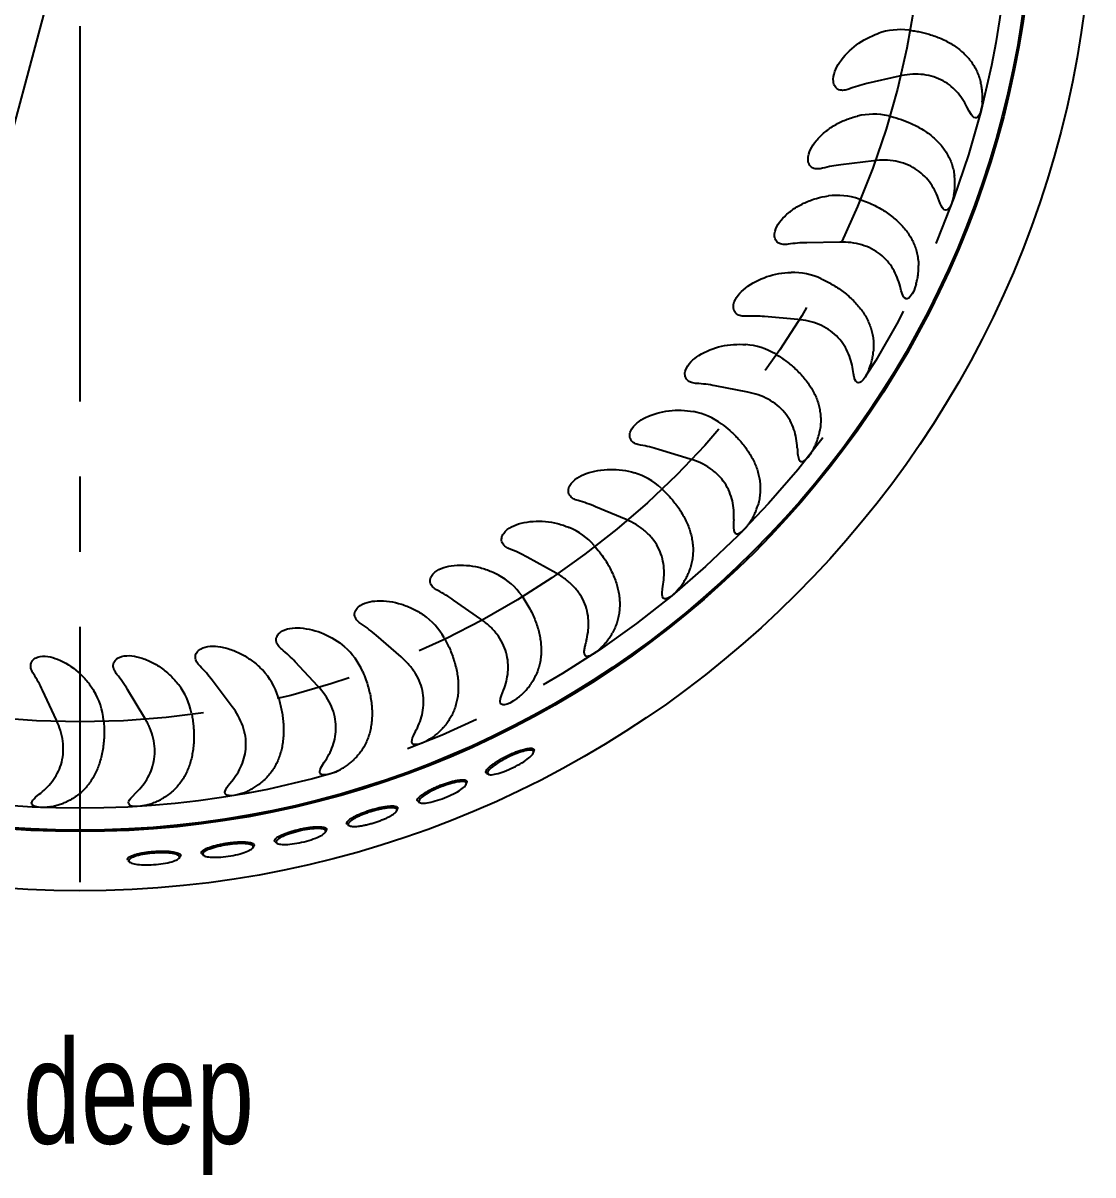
# Model space of a CAD drawing. Header units: millimetres. Extents: x 10 to 459, y 8 to 584.
# Drawn here: x 325.78 to 361.95, y 151.64 to 190.61 of the extents above; entities that cross this region are included whole.
import ezdxf

# ---------------------------------------------------------------- set-up
doc = ezdxf.new("R2010")
doc.units = ezdxf.units.MM
doc.linetypes.add('CENTERX2', pattern=[20.32, 12.7, -2.54, 2.54, -2.54])
for name, color, linetype in [('CENTERLINE', 4, 'CENTERX2'), ('DIMENSIONS', 2, 'Continuous'), ('TEXT', 2, 'Continuous')]:
    doc.layers.add(name, color=color, linetype=linetype)
doc.layers.add('OUTLINE', color=7, linetype='Continuous', lineweight=25)
doc.styles.add('SLDTEXTSTYLE0', font='TXT', dxfattribs={"width": 0.75})
doc.dimstyles.new('SLDDIMSTYLE13', dxfattribs={"dimtxt": 3.5, "dimasz": 2, "dimexe": 0, "dimexo": 0.0625, "dimgap": 0.875, "dimtad": 1, "dimrnd": 1e-09, "dimzin": 12, "dimdsep": 46, "dimtxsty": 'SLDTEXTSTYLE0', "dimblk1": 'NONE', "dimsah": 1, "dimcen": 0, "dimadec": 0, "dimazin": 3, "dimtfac": 1, "dimtmove": 0, "dimatfit": 3, "dimldrblk": 'NONE', "dimfxl": 0, "dimfrac": 2, "dimtolj": 1, "dimtzin": 12, "dimarcsym": 0})

# ---------------------------------------------------------------- blocks, each defined once
blk = doc.blocks.new('_D_27')
at = {"layer": 'DIMENSIONS'}
for q in [(343.366, 253.971), (319.558, 165.118)]:
    blk.add_line((335.842, 225.89), q, dxfattribs=at)
blk.add_solid([(335.842, 225.89), (336.843, 227.693), (335.877, 227.951)], dxfattribs=at)
at = {"layer": 'DIMENSIONS', "char_height": 3.5, "attachment_point": 1, "rotation": 75, "style": 'SLDTEXTSTYLE0'}
for s, insert in [('62,92', (335.59, 242.366)), ('%%c', (334.225, 237.273))]:
    blk.add_mtext(s, dxfattribs=dict(at, insert=insert))
blk = doc.blocks.new('_None')
blk = doc.blocks.new('_D_28')
at = {"layer": 'DIMENSIONS'}
for q in [(360.955, 242.313), (311.173, 172.241)]:
    blk.add_line((344.228, 218.768), q, dxfattribs=at)
blk.add_solid([(344.228, 218.768), (345.794, 220.108), (344.978, 220.688)], dxfattribs=at)
at = {"layer": 'DIMENSIONS', "char_height": 3.5, "attachment_point": 1, "rotation": 54.6082, "style": 'SLDTEXTSTYLE0'}
for s, insert in [('57,07', (349.624, 234.145)), ('%%c', (346.569, 229.846))]:
    blk.add_mtext(s, dxfattribs=dict(at, insert=insert))
blk = doc.blocks.new('SW_CENTERMARKSYMBOL_0')
at = {"layer": 'CENTERLINE', "color": 0}
blk.add_line((0, -5), (0, -33.958), dxfattribs=at)

msp = doc.modelspace()

# ---------------------------------------------------------------- linework, layer by layer
at = {"layer": 'CENTERLINE'}
for radius in [31.458, 28.537]:
    msp.add_circle((327.7, 195.504), radius, dxfattribs=at)
at = {"layer": 'OUTLINE'}
for p, q in [((355.394, 188.808), (354.3, 188.555)), ((358.161, 188.566), (358.158, 188.58)), ((358.161, 188.566), (358.16, 188.573)), ((354.543, 185.949), (353.428, 185.812)), ((357.269, 185.42), (357.267, 185.434)), ((357.269, 185.42), (357.268, 185.427)), ((353.397, 183.196), (352.274, 183.176)), ((356.053, 182.384), (356.053, 182.4)), ((356.053, 182.384), (356.053, 182.392)), ((351.97, 180.577), (350.85, 180.675)), ((354.526, 179.493), (354.528, 179.508)), ((354.526, 179.493), (354.527, 179.5)), ((350.276, 178.122), (349.173, 178.337)), ((352.706, 176.776), (352.709, 176.791)), ((352.706, 176.776), (352.707, 176.783)), ((348.336, 175.858), (347.261, 176.186)), ((346.169, 173.808), (345.135, 174.247)), ((350.611, 174.265), (350.615, 174.279)), ((350.611, 174.265), (350.613, 174.272)), ((343.8, 171.997), (342.817, 172.541)), ((348.266, 171.987), (348.271, 172)), ((348.266, 171.987), (348.268, 171.993)), ((341.255, 170.442), (340.334, 171.087)), ((338.561, 169.163), (337.713, 169.9)), ((345.695, 169.966), (345.702, 169.979)), ((345.695, 169.966), (345.698, 169.972)), ((335.748, 168.172), (334.982, 168.994)), ((332.847, 167.48), (332.171, 168.378)), ((326.908, 167.023), (326.433, 168.041)), ((329.889, 167.096), (329.311, 168.059)), ((342.927, 168.225), (342.935, 168.237)), ((342.927, 168.225), (342.931, 168.231)), ((339.992, 166.782), (340.002, 166.794)), ((339.992, 166.782), (339.996, 166.788)), ((336.922, 165.655), (336.933, 165.665)), ((336.922, 165.655), (336.927, 165.66)), ((333.752, 164.855), (333.764, 164.864)), ((333.752, 164.855), (333.757, 164.859)), ((327.247, 164.266), (327.261, 164.273)), ((327.247, 164.266), (327.253, 164.269)), ((330.515, 164.39), (330.527, 164.398)), ((330.515, 164.39), (330.521, 164.394))]:
    msp.add_line(p, q, dxfattribs=at)
at = {"layer": 'OUTLINE', "flags": 128}
for points in [[(358.208, 187.946), (358.199, 187.843), (358.174, 187.701), (358.144, 187.593), (358.101, 187.493), (358.062, 187.438), (358.017, 187.404), (357.976, 187.396), (357.922, 187.416), (357.88, 187.452), (357.841, 187.5), (357.764, 187.629), (357.69, 187.773), (357.69, 187.773)], [(357.251, 184.8), (357.24, 184.736), (357.205, 184.6), (357.154, 184.461), (357.112, 184.382), (357.06, 184.316), (357.017, 184.284), (356.974, 184.275), (356.925, 184.291), (356.891, 184.32), (356.861, 184.359), (356.821, 184.429), (356.785, 184.507), (356.718, 184.678), (356.718, 184.68), (356.718, 184.68)], [(355.97, 181.77), (355.943, 181.678), (355.889, 181.541), (355.837, 181.441), (355.774, 181.351), (355.724, 181.304), (355.672, 181.278), (355.63, 181.278), (355.581, 181.307), (355.548, 181.35), (355.521, 181.403), (355.47, 181.547), (355.427, 181.706), (355.427, 181.706)], [(354.379, 178.885), (354.374, 178.872), (354.317, 178.748), (354.246, 178.625), (354.186, 178.543), (354.117, 178.473), (354.065, 178.442), (354.016, 178.431), (353.978, 178.442), (353.931, 178.489), (353.901, 178.552), (353.879, 178.626), (353.854, 178.751), (353.833, 178.884), (353.833, 178.884)], [(347.937, 171.454), (347.855, 171.362), (347.751, 171.265), (347.666, 171.2), (347.574, 171.149), (347.513, 171.131), (347.46, 171.133), (347.424, 171.152), (347.393, 171.205), (347.382, 171.265), (347.381, 171.333), (347.395, 171.473), (347.418, 171.622), (347.418, 171.622)], [(342.497, 167.774), (342.474, 167.756), (342.36, 167.676), (342.233, 167.605), (342.143, 167.567), (342.052, 167.545), (341.994, 167.546), (341.95, 167.563), (341.924, 167.594), (341.909, 167.663), (341.922, 167.757), (341.952, 167.86), (342.022, 168.044), (342.022, 168.044)], [(339.523, 166.384), (339.391, 166.307), (339.266, 166.249), (339.2, 166.226), (339.133, 166.208), (339.055, 166.198), (338.986, 166.207), (338.946, 166.232), (338.923, 166.277), (338.92, 166.318), (338.927, 166.364), (338.947, 166.431), (338.975, 166.5), (339.046, 166.645), (339.073, 166.697), (339.073, 166.697)], [(336.414, 165.308), (336.36, 165.28), (336.27, 165.242), (336.176, 165.21), (336.089, 165.187), (335.999, 165.173), (335.926, 165.172), (335.863, 165.188), (335.825, 165.216), (335.807, 165.263), (335.808, 165.304), (335.819, 165.348), (335.844, 165.411), (335.879, 165.475), (335.962, 165.609), (336, 165.666), (336, 165.666)], [(333.206, 164.56), (333.125, 164.531), (333.015, 164.501), (332.899, 164.479), (332.792, 164.471), (332.741, 164.474), (332.692, 164.483), (332.643, 164.505), (332.613, 164.537), (332.601, 164.587), (332.609, 164.63), (332.627, 164.676), (332.666, 164.744), (332.715, 164.812), (332.827, 164.952), (332.835, 164.962), (332.835, 164.962)], [(326.657, 164.093), (326.509, 164.076), (326.369, 164.074), (326.299, 164.08), (326.229, 164.091), (326.154, 164.113), (326.095, 164.149), (326.068, 164.188), (326.065, 164.238), (326.079, 164.277), (326.104, 164.316), (326.149, 164.369), (326.202, 164.421), (326.325, 164.524), (326.373, 164.562), (326.373, 164.562)], [(329.941, 164.154), (329.883, 164.139), (329.744, 164.115), (329.598, 164.105), (329.507, 164.111), (329.424, 164.13), (329.377, 164.157), (329.349, 164.192), (329.343, 164.242), (329.354, 164.284), (329.376, 164.326), (329.42, 164.388), (329.473, 164.449), (329.594, 164.573), (329.615, 164.593), (329.615, 164.593)]]:
    msp.add_lwpolyline(points, dxfattribs=at)
at = {"layer": 'OUTLINE'}
for radius in [34.25, 32.247, 32.197]:
    msp.add_circle((327.7, 195.504), radius, dxfattribs=at)
for centre, start, end in [((341.963, 166.211), 345.6138, 349.0331), ((341.963, 166.211), 242.8064, 246.3008), ((339.712, 165.218), 341.2699, 344.7069), ((339.712, 165.218), 238.4956, 241.9445), ((337.393, 164.398), 336.931, 340.3944), ((335.018, 163.756), 332.602, 336.0521), ((337.393, 164.398), 234.1726, 237.6088), ((335.018, 163.756), 229.8492, 233.267), ((332.602, 163.294), 225.5244, 228.9387), ((332.602, 163.294), 328.2829, 331.7269), ((330.158, 163.016), 221.1951, 224.6517), ((330.158, 163.016), 323.9376, 327.3854)]:
    msp.add_arc(centre, 1.11, start, end, dxfattribs=at)
for centre, major_axis in [((355.679, 187.092), (0.746, -3.232)), ((354.647, 184.213), (0.404, -3.292)), ((353.319, 181.458), (0.058, -3.317)), ((351.71, 178.857), (-0.289, -3.304)), ((349.839, 176.439), (-0.633, -3.256)), ((347.725, 174.229), (-0.97, -3.172)), ((345.391, 172.252), (-1.296, -3.053)), ((342.864, 170.531), (-1.608, -2.901)), ((340.17, 169.082), (-1.903, -2.717)), ((337.34, 167.924), (-2.176, -2.503)), ((334.404, 167.067), (-2.426, -2.262)), ((331.395, 166.522), (-2.649, -1.996)), ((325.289, 166.387), (-3.006, -1.402)), ((328.345, 166.295), (-2.843, -1.708))]:
    msp.add_ellipse(centre, major_axis=major_axis, ratio=0.829038, start_param=2.853435, end_param=3.235153, dxfattribs=at)
for points, knots in [([(353.384, 189.271), (353.541, 189.5), (353.731, 189.698), (354.178, 190.031), (354.422, 190.159), (354.686, 190.252)], [0, 0, 0, 0, 0.5, 0.5, 1, 1, 1, 1]), ([(355.725, 190.366), (355.788, 190.358), (355.912, 190.342), (356.098, 190.307), (356.282, 190.264), (356.473, 190.209), (356.668, 190.141), (356.866, 190.058), (357.057, 189.963), (357.235, 189.856), (357.4, 189.741), (357.551, 189.615), (357.689, 189.478), (357.813, 189.329), (357.922, 189.17), (358.015, 189), (358.09, 188.817), (358.138, 188.677), (358.153, 188.594), (358.156, 188.58)], [0, 0, 0, 0, 0.053187, 0.106374, 0.160655, 0.214933, 0.277957, 0.340979, 0.405863, 0.470746, 0.533395, 0.596047, 0.660417, 0.724787, 0.789197, 0.853606, 0.919989, 0.986369, 1, 1, 1, 1]), ([(353.699, 188.373), (353.645, 188.353), (353.588, 188.337), (353.473, 188.325), (353.414, 188.329), (353.306, 188.372), (353.261, 188.411), (353.199, 188.508), (353.182, 188.566), (353.161, 188.739), (353.185, 188.856), (353.263, 189.073), (353.319, 189.176), (353.384, 189.271)], [0, 0, 0, 0, 0.125, 0.125, 0.25, 0.25, 0.375, 0.375, 0.5, 0.5, 0.75, 0.75, 1, 1, 1, 1]), ([(357.69, 187.773), (357.597, 187.96), (357.482, 188.134), (357.189, 188.45), (357.016, 188.585), (356.708, 188.737), (356.598, 188.778), (356.371, 188.839), (356.254, 188.86), (355.888, 188.888), (355.637, 188.864), (355.394, 188.808)], [0, 0, 0, 0, 0.25, 0.25, 0.5, 0.5, 0.625, 0.625, 0.75, 0.75, 1, 1, 1, 1]), ([(358.208, 187.946), (358.211, 187.985), (358.217, 188.078), (358.213, 188.223), (358.197, 188.381), (358.178, 188.498), (358.162, 188.561), (358.158, 188.574)], [0, 0, 0, 0, 0.1865788, 0.4378842, 0.6884845, 0.9385398, 1, 1, 1, 1]), ([(352.592, 186.62), (352.681, 186.725), (352.778, 186.822), (352.988, 186.999), (353.103, 187.081), (353.34, 187.222), (353.463, 187.282), (353.72, 187.385), (353.854, 187.427), (353.989, 187.46)], [0, 0, 0, 0, 0.25, 0.25, 0.5, 0.5, 0.75, 0.75, 1, 1, 1, 1]), ([(355.035, 187.465), (355.152, 187.435), (355.389, 187.376), (355.685, 187.265), (355.925, 187.154), (356.115, 187.052), (356.296, 186.939), (356.464, 186.815), (356.617, 186.684), (356.756, 186.544), (356.881, 186.394), (356.991, 186.234), (357.084, 186.066), (357.162, 185.888), (357.219, 185.699), (357.255, 185.548), (357.262, 185.456), (357.264, 185.434)], [0, 0, 0, 0, 0.102577, 0.207107, 0.270211, 0.333314, 0.398285, 0.463261, 0.52588, 0.588498, 0.652835, 0.717172, 0.781555, 0.845939, 0.912276, 0.978615, 1, 1, 1, 1]), ([(352.811, 185.694), (352.755, 185.68), (352.697, 185.67), (352.581, 185.67), (352.523, 185.681), (352.421, 185.734), (352.379, 185.778), (352.328, 185.881), (352.317, 185.939), (352.314, 186.115), (352.35, 186.228), (352.451, 186.436), (352.518, 186.533), (352.592, 186.62)], [0, 0, 0, 0, 0.125, 0.125, 0.25, 0.25, 0.375, 0.375, 0.5, 0.5, 0.75, 0.75, 1, 1, 1, 1]), ([(356.718, 184.68), (356.645, 184.875), (356.549, 185.061), (356.29, 185.406), (356.133, 185.557), (355.746, 185.802), (355.521, 185.89), (355.16, 185.956), (355.038, 185.968), (354.791, 185.972), (354.665, 185.964), (354.543, 185.949)], [0, 0, 0, 0, 0.25, 0.25, 0.5, 0.5, 0.75, 0.75, 0.875, 0.875, 1, 1, 1, 1]), ([(357.251, 184.8), (357.258, 184.838), (357.273, 184.929), (357.284, 185.073), (357.285, 185.231), (357.279, 185.35), (357.269, 185.415), (357.267, 185.428)], [0, 0, 0, 0, 0.1835, 0.435566, 0.686886, 0.937677, 1, 1, 1, 1]), ([(351.527, 184.067), (351.627, 184.162), (351.736, 184.25), (351.964, 184.405), (352.084, 184.472), (352.334, 184.587), (352.465, 184.635), (352.732, 184.711), (352.867, 184.738), (353.004, 184.756)], [0, 0, 0, 0, 0.25, 0.25, 0.5, 0.5, 0.75, 0.75, 1, 1, 1, 1]), ([(354.045, 184.652), (354.127, 184.622), (354.292, 184.563), (354.519, 184.461), (354.727, 184.352), (354.917, 184.238), (355.097, 184.113), (355.264, 183.979), (355.415, 183.839), (355.551, 183.693), (355.674, 183.538), (355.781, 183.374), (355.871, 183.203), (355.945, 183.025), (356.001, 182.838), (356.037, 182.636), (356.055, 182.489), (356.052, 182.406), (356.052, 182.4)], [0, 0, 0, 0, 0.0739085, 0.1485306, 0.2123104, 0.2760921, 0.3418162, 0.4075407, 0.4699417, 0.5323458, 0.5964673, 0.6605936, 0.7246259, 0.7886586, 0.8545588, 0.9204558, 0.9936839, 1, 1, 1, 1]), ([(351.648, 183.123), (351.59, 183.115), (351.532, 183.111), (351.417, 183.123), (351.36, 183.14), (351.264, 183.204), (351.227, 183.252), (351.187, 183.36), (351.182, 183.419), (351.198, 183.593), (351.246, 183.703), (351.367, 183.899), (351.444, 183.988), (351.527, 184.067)], [0, 0, 0, 0, 0.125, 0.125, 0.25, 0.25, 0.375, 0.375, 0.5, 0.5, 0.75, 0.75, 1, 1, 1, 1]), ([(355.427, 181.706), (355.375, 181.908), (355.299, 182.104), (355.078, 182.473), (354.936, 182.641), (354.668, 182.853), (354.568, 182.917), (354.359, 183.024), (354.248, 183.068), (354.014, 183.137), (353.892, 183.162), (353.647, 183.192), (353.522, 183.198), (353.397, 183.196)], [0, 0, 0, 0, 0.25, 0.25, 0.5, 0.5, 0.625, 0.625, 0.75, 0.75, 0.875, 0.875, 1, 1, 1, 1]), ([(355.97, 181.77), (355.981, 181.807), (356.006, 181.896), (356.032, 182.039), (356.049, 182.196), (356.056, 182.314), (356.052, 182.38), (356.052, 182.392)], [0, 0, 0, 0, 0.1853189, 0.4371554, 0.6882663, 0.9388132, 1, 1, 1, 1]), ([(350.201, 181.639), (350.421, 181.809), (350.663, 181.938), (351.19, 182.117), (351.463, 182.163), (351.742, 182.17)], [0, 0, 0, 0, 0.5, 0.5, 1, 1, 1, 1]), ([(352.766, 181.957), (352.829, 181.927), (352.955, 181.867), (353.14, 181.764), (353.319, 181.653), (353.493, 181.53), (353.658, 181.398), (353.816, 181.255), (353.962, 181.103), (354.093, 180.945), (354.207, 180.781), (354.306, 180.612), (354.389, 180.437), (354.454, 180.255), (354.502, 180.068), (354.53, 179.875), (354.54, 179.689), (354.53, 179.564), (354.526, 179.508)], [0, 0, 0, 0, 0.0592821, 0.1185624, 0.179374, 0.2401866, 0.3029928, 0.3658019, 0.4304432, 0.4950829, 0.5578784, 0.6206711, 0.6851885, 0.7497044, 0.8142084, 0.8787064, 0.9452293, 1, 1, 1, 1]), ([(350.222, 180.688), (350.165, 180.685), (350.106, 180.688), (349.993, 180.712), (349.938, 180.734), (349.849, 180.808), (349.818, 180.859), (349.789, 180.971), (349.79, 181.03), (349.824, 181.202), (349.883, 181.306), (350.025, 181.488), (350.11, 181.569), (350.201, 181.639)], [0, 0, 0, 0, 0.125, 0.125, 0.25, 0.25, 0.375, 0.375, 0.5, 0.5, 0.75, 0.75, 1, 1, 1, 1]), ([(353.833, 178.884), (353.803, 179.09), (353.747, 179.291), (353.566, 179.682), (353.443, 179.864), (353.113, 180.186), (352.915, 180.315), (352.575, 180.455), (352.458, 180.492), (352.217, 180.548), (352.093, 180.567), (351.97, 180.577)], [0, 0, 0, 0, 0.25, 0.25, 0.5, 0.5, 0.75, 0.75, 0.875, 0.875, 1, 1, 1, 1]), ([(348.628, 179.363), (348.865, 179.509), (349.119, 179.612), (349.663, 179.735), (349.938, 179.752), (350.217, 179.73)], [0, 0, 0, 0, 0.5, 0.5, 1, 1, 1, 1]), ([(348.55, 178.415), (348.492, 178.418), (348.434, 178.427), (348.325, 178.463), (348.272, 178.491), (348.192, 178.573), (348.166, 178.628), (348.149, 178.742), (348.156, 178.801), (348.208, 178.968), (348.278, 179.065), (348.437, 179.232), (348.531, 179.303), (348.628, 179.363)], [0, 0, 0, 0, 0.125, 0.125, 0.25, 0.25, 0.375, 0.375, 0.5, 0.5, 0.75, 0.75, 1, 1, 1, 1]), ([(351.213, 179.411), (351.269, 179.377), (351.383, 179.308), (351.547, 179.193), (351.705, 179.071), (351.862, 178.937), (352.013, 178.792), (352.157, 178.634), (352.289, 178.469), (352.406, 178.298), (352.506, 178.125), (352.59, 177.947), (352.657, 177.765), (352.707, 177.578), (352.737, 177.388), (352.75, 177.194), (352.74, 176.995), (352.726, 176.861), (352.709, 176.792), (352.709, 176.791)], [0, 0, 0, 0, 0.056289, 0.112577, 0.170168, 0.227759, 0.29067, 0.353577, 0.418334, 0.483089, 0.545811, 0.608536, 0.672978, 0.737421, 0.801886, 0.866347, 0.932805, 0.999258, 1, 1, 1, 1]), ([(354.378, 178.885), (354.393, 178.923), (354.428, 179.01), (354.469, 179.15), (354.503, 179.305), (354.521, 179.422), (354.525, 179.487), (354.526, 179.501)], [0, 0, 0, 0, 0.189941, 0.439922, 0.689182, 0.937881, 1, 1, 1, 1]), ([(351.953, 176.243), (351.944, 176.451), (351.91, 176.658), (351.806, 176.962), (351.762, 177.063), (351.656, 177.255), (351.593, 177.348), (351.447, 177.524), (351.363, 177.607), (351.181, 177.754), (351.082, 177.821), (350.758, 177.996), (350.52, 178.075), (350.276, 178.122)], [0, 0, 0, 0, 0.25, 0.25, 0.375, 0.375, 0.5, 0.5, 0.625, 0.625, 0.75, 0.75, 1, 1, 1, 1]), ([(346.826, 177.264), (347.077, 177.384), (347.34, 177.46), (347.894, 177.526), (348.169, 177.514), (348.444, 177.462)], [0, 0, 0, 0, 0.5, 0.5, 1, 1, 1, 1]), ([(346.65, 176.329), (346.593, 176.338), (346.536, 176.353), (346.43, 176.4), (346.381, 176.434), (346.31, 176.524), (346.29, 176.581), (346.285, 176.696), (346.298, 176.754), (346.367, 176.915), (346.447, 177.004), (346.623, 177.153), (346.723, 177.214), (346.826, 177.264)], [0, 0, 0, 0, 0.125, 0.125, 0.25, 0.25, 0.375, 0.375, 0.5, 0.5, 0.75, 0.75, 1, 1, 1, 1]), ([(349.402, 177.042), (349.495, 176.969), (349.683, 176.822), (349.905, 176.605), (350.079, 176.408), (350.212, 176.238), (350.332, 176.061), (350.437, 175.88), (350.524, 175.698), (350.595, 175.514), (350.65, 175.326), (350.686, 175.136), (350.705, 174.944), (350.704, 174.75), (350.682, 174.555), (350.653, 174.397), (350.621, 174.306), (350.612, 174.28)], [0, 0, 0, 0, 0.1002778, 0.2023765, 0.2655261, 0.3286775, 0.3937015, 0.4587256, 0.5213216, 0.5839181, 0.648232, 0.7125431, 0.776904, 0.8412596, 0.9075687, 0.9738697, 1, 1, 1, 1]), ([(352.497, 176.193), (352.515, 176.227), (352.558, 176.308), (352.613, 176.441), (352.663, 176.592), (352.693, 176.706), (352.704, 176.771), (352.706, 176.784)], [0, 0, 0, 0, 0.182647, 0.434827, 0.686279, 0.937165, 1, 1, 1, 1]), ([(351.953, 176.243), (351.956, 176.177), (351.96, 176.073), (351.976, 175.941), (352, 175.85), (352.038, 175.792), (352.086, 175.77), (352.137, 175.776), (352.199, 175.806), (352.26, 175.857), (352.319, 175.92), (352.383, 176.001), (352.444, 176.092), (352.482, 176.164), (352.497, 176.193)], [0, 0, 0, 0, 0.176452, 0.277419, 0.380238, 0.465507, 0.520546, 0.575934, 0.625573, 0.698186, 0.75645, 0.81622, 0.925107, 1, 1, 1, 1]), ([(349.806, 173.814), (349.819, 174.02), (349.807, 174.231), (349.736, 174.544), (349.702, 174.648), (349.617, 174.851), (349.564, 174.95), (349.438, 175.14), (349.363, 175.231), (349.197, 175.398), (349.105, 175.474), (348.803, 175.681), (348.574, 175.785), (348.336, 175.858)], [0, 0, 0, 0, 0.25, 0.25, 0.375, 0.375, 0.5, 0.5, 0.625, 0.625, 0.75, 0.75, 1, 1, 1, 1]), ([(344.542, 174.453), (344.486, 174.469), (344.431, 174.489), (344.331, 174.547), (344.286, 174.585), (344.224, 174.683), (344.21, 174.741), (344.217, 174.856), (344.236, 174.912), (344.322, 175.066), (344.41, 175.146), (344.6, 175.276), (344.706, 175.326), (344.815, 175.365)], [0, 0, 0, 0, 0.125, 0.125, 0.25, 0.25, 0.375, 0.375, 0.5, 0.5, 0.75, 0.75, 1, 1, 1, 1]), ([(344.815, 175.365), (345.076, 175.458), (345.348, 175.506), (345.903, 175.513), (346.177, 175.472), (346.445, 175.393)], [0, 0, 0, 0, 0.5, 0.5, 1, 1, 1, 1]), ([(347.353, 174.875), (347.429, 174.802), (347.581, 174.655), (347.766, 174.439), (347.916, 174.239), (348.035, 174.056), (348.142, 173.868), (348.233, 173.677), (348.307, 173.488), (348.364, 173.298), (348.405, 173.106), (348.428, 172.913), (348.432, 172.72), (348.418, 172.527), (348.384, 172.334), (348.335, 172.158), (348.29, 172.048), (348.271, 172.001)], [0, 0, 0, 0, 0.088914, 0.179086, 0.242487, 0.305889, 0.371194, 0.436498, 0.498996, 0.561493, 0.625707, 0.689919, 0.75415, 0.818382, 0.884524, 0.950658, 1, 1, 1, 1]), ([(350.349, 173.715), (350.368, 173.745), (350.417, 173.818), (350.484, 173.942), (350.549, 174.086), (350.592, 174.197), (350.609, 174.26), (350.612, 174.273)], [0, 0, 0, 0, 0.168992, 0.425539, 0.681365, 0.936635, 1, 1, 1, 1]), ([(347.418, 171.622), (347.453, 171.825), (347.462, 172.038), (347.411, 172.461), (347.349, 172.677), (347.19, 172.979), (347.125, 173.078), (346.977, 173.261), (346.894, 173.347), (346.708, 173.504), (346.607, 173.577), (346.395, 173.704), (346.284, 173.759), (346.169, 173.808)], [0, 0, 0, 0, 0.25, 0.25, 0.5, 0.5, 0.625, 0.625, 0.75, 0.75, 0.875, 0.875, 1, 1, 1, 1]), ([(349.806, 173.814), (349.806, 173.805), (349.802, 173.734), (349.796, 173.634), (349.798, 173.518), (349.808, 173.439), (349.831, 173.375), (349.869, 173.337), (349.916, 173.327), (349.974, 173.339), (350.05, 173.38), (350.134, 173.449), (350.215, 173.535), (350.287, 173.622), (350.327, 173.685), (350.348, 173.716)], [0, 0, 0, 0, 0.022924, 0.185397, 0.268221, 0.350882, 0.429784, 0.494519, 0.545103, 0.595768, 0.657503, 0.750015, 0.831218, 0.914446, 1, 1, 1, 1]), ([(342.249, 172.808), (342.195, 172.829), (342.143, 172.855), (342.049, 172.923), (342.008, 172.966), (341.957, 173.07), (341.949, 173.129), (341.968, 173.243), (341.993, 173.296), (342.094, 173.44), (342.19, 173.511), (342.393, 173.62), (342.504, 173.659), (342.616, 173.686)], [0, 0, 0, 0, 0.125, 0.125, 0.25, 0.25, 0.375, 0.375, 0.5, 0.5, 0.75, 0.75, 1, 1, 1, 1]), ([(342.616, 173.686), (342.75, 173.718), (342.885, 173.74), (343.159, 173.76), (343.299, 173.758), (343.575, 173.733), (343.711, 173.709), (343.979, 173.642), (344.112, 173.597), (344.24, 173.544)], [0, 0, 0, 0, 0.25, 0.25, 0.5, 0.5, 0.75, 0.75, 1, 1, 1, 1]), ([(345.089, 172.933), (345.15, 172.861), (345.273, 172.716), (345.425, 172.501), (345.552, 172.295), (345.656, 172.102), (345.747, 171.903), (345.822, 171.704), (345.88, 171.507), (345.921, 171.312), (345.946, 171.117), (345.954, 170.922), (345.943, 170.729), (345.914, 170.538), (345.865, 170.349), (345.797, 170.162), (345.734, 170.04), (345.702, 169.979)], [0, 0, 0, 0, 0.080157, 0.161228, 0.224845, 0.288461, 0.354005, 0.419551, 0.481985, 0.544424, 0.60858, 0.672738, 0.736855, 0.800974, 0.866978, 0.932979, 1, 1, 1, 1]), ([(339.797, 171.412), (339.745, 171.438), (339.696, 171.47), (339.61, 171.547), (339.574, 171.594), (339.534, 171.702), (339.532, 171.762), (339.563, 171.873), (339.593, 171.924), (339.709, 172.056), (339.812, 172.116), (340.025, 172.204), (340.139, 172.231), (340.254, 172.246)], [0, 0, 0, 0, 0.125, 0.125, 0.25, 0.25, 0.375, 0.375, 0.5, 0.5, 0.75, 0.75, 1, 1, 1, 1]), ([(340.254, 172.246), (340.39, 172.265), (340.527, 172.272), (340.802, 172.263), (340.941, 172.247), (341.212, 172.193), (341.345, 172.155), (341.604, 172.06), (341.732, 172.001), (341.854, 171.935)], [0, 0, 0, 0, 0.25, 0.25, 0.5, 0.5, 0.75, 0.75, 1, 1, 1, 1]), ([(344.814, 169.691), (344.869, 169.89), (344.901, 170.101), (344.894, 170.527), (344.855, 170.748), (344.729, 171.065), (344.675, 171.17), (344.546, 171.368), (344.472, 171.462), (344.305, 171.638), (344.211, 171.721), (344.014, 171.869), (343.909, 171.936), (343.8, 171.997)], [0, 0, 0, 0, 0.25, 0.25, 0.5, 0.5, 0.625, 0.625, 0.75, 0.75, 0.875, 0.875, 1, 1, 1, 1]), ([(347.937, 171.454), (347.963, 171.485), (348.023, 171.557), (348.105, 171.678), (348.185, 171.815), (348.239, 171.921), (348.263, 171.982), (348.268, 171.994)], [0, 0, 0, 0, 0.191025, 0.440722, 0.689682, 0.938116, 1, 1, 1, 1]), ([(337.212, 170.279), (337.164, 170.311), (337.118, 170.348), (337.041, 170.434), (337.009, 170.484), (336.981, 170.596), (336.986, 170.656), (337.028, 170.763), (337.064, 170.81), (337.193, 170.93), (337.301, 170.979), (337.523, 171.043), (337.639, 171.058), (337.754, 171.061)], [0, 0, 0, 0, 0.125, 0.125, 0.25, 0.25, 0.375, 0.375, 0.5, 0.5, 0.75, 0.75, 1, 1, 1, 1]), ([(337.754, 171.061), (337.891, 171.065), (338.028, 171.058), (338.301, 171.021), (338.438, 170.99), (338.701, 170.908), (338.829, 170.857), (339.078, 170.735), (339.199, 170.663), (339.313, 170.585)], [0, 0, 0, 0, 0.25, 0.25, 0.5, 0.5, 0.75, 0.75, 1, 1, 1, 1]), ([(342.634, 171.239), (342.684, 171.167), (342.783, 171.021), (342.907, 170.804), (343.012, 170.593), (343.098, 170.389), (343.17, 170.182), (343.227, 169.975), (343.266, 169.774), (343.29, 169.575), (343.297, 169.378), (343.288, 169.182), (343.26, 168.991), (343.215, 168.804), (343.15, 168.62), (343.061, 168.435), (342.989, 168.308), (342.938, 168.242), (342.935, 168.238)], [0, 0, 0, 0, 0.074372, 0.149473, 0.21324, 0.277008, 0.342719, 0.40843, 0.470834, 0.53324, 0.597365, 0.661491, 0.72553, 0.789573, 0.855481, 0.921383, 0.994155, 1, 1, 1, 1]), ([(342.022, 168.044), (342.098, 168.236), (342.151, 168.442), (342.18, 168.76), (342.181, 168.868), (342.162, 169.089), (342.143, 169.2), (342.05, 169.528), (341.941, 169.745), (341.719, 170.033), (341.634, 170.125), (341.453, 170.294), (341.357, 170.371), (341.255, 170.442)], [0, 0, 0, 0, 0.25, 0.25, 0.375, 0.375, 0.5, 0.5, 0.75, 0.75, 0.875, 0.875, 1, 1, 1, 1]), ([(334.523, 169.423), (334.479, 169.46), (334.437, 169.501), (334.369, 169.595), (334.343, 169.648), (334.327, 169.762), (334.338, 169.821), (334.391, 169.924), (334.431, 169.967), (334.572, 170.072), (334.685, 170.11), (334.912, 170.15), (335.03, 170.153), (335.144, 170.144)], [0, 0, 0, 0, 0.125, 0.125, 0.25, 0.25, 0.375, 0.375, 0.5, 0.5, 0.75, 0.75, 1, 1, 1, 1]), ([(335.144, 170.144), (335.417, 170.124), (335.691, 170.056), (336.196, 169.839), (336.434, 169.687), (336.644, 169.507)], [0, 0, 0, 0, 0.5, 0.5, 1, 1, 1, 1]), ([(345.318, 169.477), (345.345, 169.503), (345.41, 169.566), (345.503, 169.676), (345.596, 169.803), (345.661, 169.903), (345.691, 169.961), (345.697, 169.973)], [0, 0, 0, 0, 0.17818, 0.431648, 0.684365, 0.93655, 1, 1, 1, 1]), ([(331.76, 168.853), (331.719, 168.894), (331.682, 168.939), (331.624, 169.039), (331.604, 169.095), (331.6, 169.211), (331.616, 169.268), (331.68, 169.364), (331.725, 169.403), (331.875, 169.493), (331.992, 169.519), (332.222, 169.535), (332.34, 169.526), (332.452, 169.505)], [0, 0, 0, 0, 0.125, 0.125, 0.25, 0.25, 0.375, 0.375, 0.5, 0.5, 0.75, 0.75, 1, 1, 1, 1]), ([(332.452, 169.505), (332.588, 169.481), (332.723, 169.444), (332.983, 169.35), (333.107, 169.293), (333.347, 169.158), (333.464, 169.08), (333.681, 168.909), (333.783, 168.815), (333.878, 168.715)], [0, 0, 0, 0, 0.25, 0.25, 0.5, 0.5, 0.75, 0.75, 1, 1, 1, 1]), ([(340.016, 169.811), (340.064, 169.723), (340.147, 169.568), (340.247, 169.337), (340.326, 169.124), (340.391, 168.906), (340.441, 168.692), (340.474, 168.483), (340.492, 168.28), (340.494, 168.079), (340.48, 167.881), (340.449, 167.689), (340.401, 167.502), (340.335, 167.32), (340.257, 167.157), (340.169, 167.012), (340.087, 166.894), (340.026, 166.824), (340.001, 166.795)], [0, 0, 0, 0, 0.084754, 0.149486, 0.214218, 0.280987, 0.347758, 0.410105, 0.472455, 0.53655, 0.600646, 0.664223, 0.727796, 0.793163, 0.858527, 0.910271, 0.962014, 1, 1, 1, 1]), ([(344.814, 169.691), (344.805, 169.659), (344.783, 169.58), (344.753, 169.46), (344.738, 169.358), (344.742, 169.289), (344.753, 169.245), (344.78, 169.208), (344.828, 169.19), (344.894, 169.195), (344.963, 169.219), (345.031, 169.253), (345.107, 169.299), (345.195, 169.365), (345.272, 169.428), (345.309, 169.468), (345.318, 169.478)], [0, 0, 0, 0, 0.089855, 0.214879, 0.341586, 0.3912, 0.441809, 0.500498, 0.559716, 0.610507, 0.676906, 0.72806, 0.780564, 0.873747, 0.969229, 1, 1, 1, 1]), ([(326.13, 168.591), (326.099, 168.64), (326.072, 168.692), (326.036, 168.802), (326.028, 168.86), (326.048, 168.974), (326.076, 169.027), (326.158, 169.108), (326.21, 169.136), (326.376, 169.193), (326.496, 169.194), (326.724, 169.163), (326.837, 169.129), (326.943, 169.085)], [0, 0, 0, 0, 0.125, 0.125, 0.25, 0.25, 0.375, 0.375, 0.5, 0.5, 0.75, 0.75, 1, 1, 1, 1]), ([(328.952, 168.574), (328.916, 168.62), (328.883, 168.669), (328.836, 168.774), (328.822, 168.831), (328.83, 168.947), (328.852, 169.002), (328.926, 169.092), (328.975, 169.126), (329.133, 169.199), (329.252, 169.212), (329.484, 169.205), (329.599, 169.183), (329.709, 169.151)], [0, 0, 0, 0, 0.125, 0.125, 0.25, 0.25, 0.375, 0.375, 0.5, 0.5, 0.75, 0.75, 1, 1, 1, 1]), ([(329.709, 169.151), (329.841, 169.112), (329.972, 169.062), (330.22, 168.941), (330.338, 168.871), (330.563, 168.712), (330.671, 168.622), (330.869, 168.429), (330.96, 168.326), (331.044, 168.216)], [0, 0, 0, 0, 0.25, 0.25, 0.5, 0.5, 0.75, 0.75, 1, 1, 1, 1]), ([(339.073, 166.697), (339.169, 166.881), (339.244, 167.08), (339.305, 167.394), (339.317, 167.501), (339.322, 167.722), (339.314, 167.835), (339.256, 168.172), (339.169, 168.399), (338.979, 168.709), (338.905, 168.809), (338.742, 168.995), (338.654, 169.082), (338.561, 169.163)], [0, 0, 0, 0, 0.25, 0.25, 0.375, 0.375, 0.5, 0.5, 0.75, 0.75, 0.875, 0.875, 1, 1, 1, 1]), ([(326.943, 169.085), (327.2, 168.98), (327.434, 168.834), (327.746, 168.56), (327.843, 168.46), (328.02, 168.248), (328.1, 168.135), (328.173, 168.016)], [0, 0, 0, 0, 0.5, 0.5, 0.75, 0.75, 1, 1, 1, 1]), ([(337.263, 168.665), (337.3, 168.574), (337.366, 168.412), (337.441, 168.175), (337.498, 167.954), (337.541, 167.731), (337.568, 167.512), (337.579, 167.301), (337.576, 167.097), (337.558, 166.897), (337.524, 166.701), (337.473, 166.513), (337.407, 166.332), (337.322, 166.158), (337.227, 166.003), (337.125, 165.867), (337.03, 165.758), (336.961, 165.694), (336.932, 165.666)], [0, 0, 0, 0, 0.083086, 0.147846, 0.212604, 0.279405, 0.346202, 0.408554, 0.470905, 0.535003, 0.599099, 0.662665, 0.726223, 0.79158, 0.85693, 0.909061, 0.96119, 1, 1, 1, 1]), ([(336, 165.666), (336.114, 165.839), (336.209, 166.028), (336.303, 166.335), (336.327, 166.441), (336.354, 166.659), (336.358, 166.773), (336.343, 167), (336.325, 167.114), (336.263, 167.344), (336.221, 167.458), (336.064, 167.786), (335.916, 167.991), (335.748, 168.172)], [0, 0, 0, 0, 0.25, 0.25, 0.375, 0.375, 0.5, 0.5, 0.625, 0.625, 0.75, 0.75, 1, 1, 1, 1]), ([(342.496, 167.774), (342.528, 167.799), (342.601, 167.856), (342.706, 167.957), (342.812, 168.074), (342.887, 168.166), (342.923, 168.221), (342.93, 168.232)], [0, 0, 0, 0, 0.187647, 0.438464, 0.688577, 0.938142, 1, 1, 1, 1]), ([(334.405, 167.812), (334.425, 167.747), (334.463, 167.617), (334.509, 167.417), (334.546, 167.215), (334.572, 167.008), (334.586, 166.798), (334.587, 166.584), (334.573, 166.374), (334.544, 166.169), (334.501, 165.974), (334.443, 165.787), (334.37, 165.607), (334.28, 165.436), (334.175, 165.275), (334.052, 165.123), (333.917, 164.985), (333.813, 164.904), (333.763, 164.864)], [0, 0, 0, 0, 0.0576243, 0.1152476, 0.1742722, 0.2332966, 0.2961599, 0.3590233, 0.4237272, 0.4884275, 0.5511807, 0.6139338, 0.6784124, 0.7428889, 0.8073698, 0.8718462, 0.9383376, 1, 1, 1, 1]), ([(331.474, 167.263), (331.485, 167.201), (331.508, 167.079), (331.533, 166.892), (331.548, 166.704), (331.556, 166.506), (331.551, 166.299), (331.534, 166.085), (331.502, 165.874), (331.456, 165.672), (331.397, 165.479), (331.324, 165.297), (331.237, 165.123), (331.134, 164.958), (331.017, 164.806), (330.884, 164.664), (330.733, 164.536), (330.614, 164.447), (330.539, 164.407), (330.526, 164.399)], [0, 0, 0, 0, 0.053004, 0.106007, 0.160092, 0.214177, 0.277205, 0.340235, 0.405128, 0.470017, 0.532663, 0.595311, 0.659677, 0.724042, 0.788452, 0.852856, 0.919234, 0.985606, 1, 1, 1, 1]), ([(332.835, 164.962), (332.967, 165.122), (333.081, 165.3), (333.249, 165.694), (333.302, 165.905), (333.316, 166.251), (333.31, 166.367), (333.274, 166.6), (333.243, 166.718), (333.121, 167.063), (332.996, 167.283), (332.847, 167.48)], [0, 0, 0, 0, 0.25, 0.25, 0.5, 0.5, 0.625, 0.625, 0.75, 0.75, 1, 1, 1, 1]), ([(326.373, 164.562), (326.536, 164.691), (326.683, 164.84), (326.931, 165.193), (327.026, 165.389), (327.14, 165.833), (327.153, 166.074), (327.105, 166.437), (327.078, 166.557), (327.006, 166.793), (326.96, 166.911), (326.908, 167.023)], [0, 0, 0, 0, 0.25, 0.25, 0.5, 0.5, 0.75, 0.75, 0.875, 0.875, 1, 1, 1, 1]), ([(328.501, 167.023), (328.508, 166.932), (328.522, 166.749), (328.519, 166.491), (328.503, 166.253), (328.474, 166.034), (328.432, 165.819), (328.376, 165.614), (328.309, 165.42), (328.229, 165.237), (328.135, 165.063), (328.028, 164.9), (327.907, 164.75), (327.773, 164.611), (327.623, 164.486), (327.455, 164.374), (327.333, 164.303), (327.263, 164.274), (327.261, 164.273)], [0, 0, 0, 0, 0.077488, 0.155801, 0.219487, 0.283174, 0.348794, 0.414413, 0.476835, 0.539256, 0.603396, 0.667538, 0.731622, 0.795702, 0.861664, 0.927619, 0.997321, 1, 1, 1, 1]), ([(329.615, 164.593), (329.763, 164.738), (329.894, 164.903), (330.103, 165.278), (330.178, 165.483), (330.228, 165.824), (330.233, 165.94), (330.222, 166.176), (330.204, 166.297), (330.147, 166.534), (330.108, 166.65), (330.011, 166.878), (329.953, 166.99), (329.889, 167.096)], [0, 0, 0, 0, 0.25, 0.25, 0.5, 0.5, 0.625, 0.625, 0.75, 0.75, 0.875, 0.875, 1, 1, 1, 1]), ([(339.523, 166.383), (339.554, 166.403), (339.631, 166.451), (339.744, 166.539), (339.862, 166.644), (339.946, 166.728), (339.988, 166.779), (339.996, 166.789)], [0, 0, 0, 0, 0.177556, 0.431351, 0.684396, 0.936907, 1, 1, 1, 1]), ([(341.456, 165.224), (341.446, 165.231), (341.425, 165.245), (341.421, 165.28), (341.439, 165.326), (341.48, 165.38), (341.543, 165.442), (341.625, 165.51), (341.725, 165.581), (341.839, 165.655), (341.965, 165.727), (342.098, 165.798), (342.236, 165.864), (342.374, 165.924), (342.507, 165.976), (342.645, 166.023), (342.727, 166.044), (342.773, 166.055)], [0, 0, 0, 0, 0.060955, 0.126731, 0.192472, 0.258214, 0.323979, 0.389751, 0.455598, 0.521442, 0.587377, 0.653315, 0.719322, 0.785327, 0.851347, 0.917364, 1, 1, 1, 1]), ([(342.747, 165.987), (342.828, 166.006), (342.894, 166.015), (342.993, 166.011), (343.024, 165.999), (343.047, 165.953), (343.038, 165.921), (342.982, 165.841), (342.934, 165.793), (342.808, 165.691), (342.728, 165.636), (342.55, 165.527), (342.451, 165.474), (342.247, 165.374), (342.144, 165.329), (341.948, 165.255), (341.855, 165.227), (341.696, 165.189), (341.628, 165.18), (341.529, 165.184), (341.497, 165.197), (341.474, 165.242), (341.483, 165.275), (341.54, 165.354), (341.587, 165.401), (341.715, 165.503), (341.794, 165.557), (341.974, 165.666), (342.073, 165.72), (342.376, 165.868), (342.586, 165.948), (342.747, 165.987)], [0, 0, 0, 0, 0.0625, 0.0625, 0.125, 0.125, 0.1875, 0.1875, 0.25, 0.25, 0.3125, 0.3125, 0.375, 0.375, 0.4375, 0.4375, 0.5, 0.5, 0.5625, 0.5625, 0.625, 0.625, 0.6875, 0.6875, 0.75, 0.75, 0.8125, 0.8125, 0.875, 0.875, 1, 1, 1, 1]), ([(342.773, 166.055), (342.806, 166.061), (342.872, 166.075), (342.95, 166.079), (343.008, 166.071), (343.044, 166.051), (343.058, 166.027), (343.052, 166.006), (343.05, 166)], [0, 0, 0, 0, 0.184015, 0.368032, 0.55202, 0.736048, 0.919943, 1, 1, 1, 1]), ([(336.414, 165.307), (336.447, 165.324), (336.529, 165.364), (336.65, 165.439), (336.779, 165.531), (336.871, 165.606), (336.918, 165.652), (336.927, 165.661)], [0, 0, 0, 0, 0.177623, 0.431406, 0.684459, 0.936942, 1, 1, 1, 1]), ([(333.206, 164.56), (333.242, 164.574), (333.329, 164.605), (333.459, 164.668), (333.596, 164.746), (333.696, 164.811), (333.747, 164.852), (333.757, 164.86)], [0, 0, 0, 0, 0.183037, 0.435224, 0.686683, 0.937577, 1, 1, 1, 1]), ([(339.132, 164.272), (339.123, 164.28), (339.103, 164.295), (339.102, 164.33), (339.122, 164.374), (339.167, 164.425), (339.233, 164.482), (339.319, 164.543), (339.424, 164.606), (339.543, 164.671), (339.673, 164.734), (339.812, 164.795), (339.954, 164.85), (340.096, 164.9), (340.233, 164.942), (340.374, 164.979), (340.458, 164.993), (340.505, 165.001)], [0, 0, 0, 0, 0.059077, 0.124986, 0.190854, 0.256732, 0.322633, 0.388535, 0.454503, 0.52048, 0.586547, 0.652615, 0.718753, 0.784888, 0.851041, 0.917193, 1, 1, 1, 1]), ([(340.488, 164.937), (340.568, 164.95), (340.634, 164.953), (340.729, 164.94), (340.758, 164.924), (340.773, 164.876), (340.76, 164.843), (340.695, 164.767), (340.642, 164.723), (340.506, 164.63), (340.421, 164.582), (340.233, 164.486), (340.131, 164.441), (339.919, 164.357), (339.813, 164.321), (339.613, 164.264), (339.519, 164.243), (339.36, 164.219), (339.293, 164.216), (339.198, 164.229), (339.169, 164.245), (339.153, 164.293), (339.166, 164.325), (339.231, 164.401), (339.283, 164.445), (339.422, 164.537), (339.506, 164.585), (339.694, 164.68), (339.798, 164.726), (340.112, 164.85), (340.326, 164.912), (340.488, 164.937)], [0, 0, 0, 0, 0.0625, 0.0625, 0.125, 0.125, 0.1875, 0.1875, 0.25, 0.25, 0.3125, 0.3125, 0.375, 0.375, 0.4375, 0.4375, 0.5, 0.5, 0.5625, 0.5625, 0.625, 0.625, 0.6875, 0.6875, 0.75, 0.75, 0.8125, 0.8125, 0.875, 0.875, 1, 1, 1, 1]), ([(340.505, 165.001), (340.539, 165.005), (340.606, 165.014), (340.684, 165.012), (340.743, 165.001), (340.777, 164.978), (340.79, 164.953), (340.783, 164.933), (340.78, 164.926)], [0, 0, 0, 0, 0.1829126, 0.3658339, 0.5487537, 0.7316651, 0.9144959, 1, 1, 1, 1]), ([(326.657, 164.092), (326.694, 164.098), (326.783, 164.111), (326.922, 164.144), (327.072, 164.193), (327.183, 164.235), (327.242, 164.265), (327.254, 164.271)], [0, 0, 0, 0, 0.176663, 0.430733, 0.684054, 0.93684, 1, 1, 1, 1]), ([(329.941, 164.154), (329.979, 164.164), (330.068, 164.186), (330.204, 164.235), (330.349, 164.299), (330.455, 164.352), (330.51, 164.388), (330.521, 164.395)], [0, 0, 0, 0, 0.183635, 0.435611, 0.686863, 0.937548, 1, 1, 1, 1]), ([(336.744, 163.499), (336.735, 163.507), (336.716, 163.523), (336.717, 163.558), (336.74, 163.6), (336.788, 163.647), (336.858, 163.699), (336.948, 163.753), (337.057, 163.809), (337.18, 163.864), (337.315, 163.917), (337.457, 163.967), (337.603, 164.012), (337.748, 164.051), (337.889, 164.083), (338.033, 164.109), (338.118, 164.117), (338.165, 164.122)], [0, 0, 0, 0, 0.057735, 0.123738, 0.189713, 0.255678, 0.321671, 0.387663, 0.45373, 0.519801, 0.585962, 0.652123, 0.718355, 0.784587, 0.850834, 0.91708, 1, 1, 1, 1]), ([(338.149, 164.06), (338.182, 164.062), (338.247, 164.065), (338.323, 164.059), (338.38, 164.045), (338.414, 164.022), (338.425, 163.991), (338.412, 163.953), (338.376, 163.909), (338.319, 163.861), (338.241, 163.809), (338.145, 163.756), (338.032, 163.702), (337.908, 163.65), (337.774, 163.6), (337.636, 163.555), (337.496, 163.515), (337.359, 163.482), (337.229, 163.456), (337.109, 163.439), (337.003, 163.43), (336.914, 163.431), (336.844, 163.44), (336.796, 163.458), (336.77, 163.485), (336.768, 163.518), (336.79, 163.558), (336.834, 163.603), (336.9, 163.653), (336.985, 163.704), (337.088, 163.758), (337.205, 163.81), (337.333, 163.862), (337.469, 163.91), (337.609, 163.953), (337.747, 163.991), (337.883, 164.022), (338.021, 164.047), (338.104, 164.055), (338.149, 164.06)], [0, 0, 0, 0, 0.026426, 0.053616, 0.080043, 0.107239, 0.133651, 0.160826, 0.187231, 0.214402, 0.240823, 0.268012, 0.294471, 0.321697, 0.348194, 0.375458, 0.401979, 0.429268, 0.455789, 0.483078, 0.50957, 0.536837, 0.563292, 0.590515, 0.616936, 0.644121, 0.670527, 0.697696, 0.724107, 0.751288, 0.777734, 0.804947, 0.831432, 0.858685, 0.885201, 0.912486, 0.93901, 0.966302, 1, 1, 1, 1]), ([(338.165, 164.122), (338.199, 164.124), (338.267, 164.127), (338.345, 164.12), (338.403, 164.104), (338.436, 164.079), (338.448, 164.053), (338.439, 164.033), (338.436, 164.026)], [0, 0, 0, 0, 0.182277, 0.364552, 0.546805, 0.729092, 0.911233, 1, 1, 1, 1]), ([(334.303, 162.908), (334.295, 162.916), (334.278, 162.934), (334.281, 162.968), (334.307, 163.008), (334.358, 163.052), (334.432, 163.098), (334.526, 163.146), (334.638, 163.193), (334.765, 163.239), (334.903, 163.282), (335.049, 163.321), (335.198, 163.355), (335.346, 163.383), (335.488, 163.404), (335.634, 163.419), (335.719, 163.421), (335.767, 163.422)], [0, 0, 0, 0, 0.057226, 0.123271, 0.189274, 0.255276, 0.321304, 0.387332, 0.453436, 0.519539, 0.585735, 0.651932, 0.718199, 0.784466, 0.850749, 0.917034, 1, 1, 1, 1]), ([(335.749, 163.361), (335.83, 163.361), (335.894, 163.354), (335.984, 163.326), (336.009, 163.306), (336.016, 163.256), (335.997, 163.225), (335.919, 163.159), (335.859, 163.123), (335.708, 163.052), (335.616, 163.017), (335.415, 162.951), (335.307, 162.922), (335.085, 162.872), (334.975, 162.852), (334.769, 162.826), (334.674, 162.82), (334.514, 162.821), (334.449, 162.829), (334.359, 162.856), (334.334, 162.877), (334.327, 162.927), (334.346, 162.958), (334.424, 163.023), (334.483, 163.058), (334.636, 163.129), (334.727, 163.164), (334.928, 163.229), (335.038, 163.258), (335.367, 163.333), (335.588, 163.362), (335.749, 163.361)], [0, 0, 0, 0, 0.0625, 0.0625, 0.125, 0.125, 0.1875, 0.1875, 0.25, 0.25, 0.3125, 0.3125, 0.375, 0.375, 0.4375, 0.4375, 0.5, 0.5, 0.5625, 0.5625, 0.625, 0.625, 0.6875, 0.6875, 0.75, 0.75, 0.8125, 0.8125, 0.875, 0.875, 1, 1, 1, 1]), ([(335.767, 163.422), (335.801, 163.421), (335.869, 163.419), (335.947, 163.406), (336.003, 163.387), (336.035, 163.359), (336.044, 163.332), (336.034, 163.313), (336.031, 163.306)], [0, 0, 0, 0, 0.1819654, 0.363927, 0.5458929, 0.7278858, 0.9097254, 1, 1, 1, 1]), ([(331.825, 162.503), (331.818, 162.511), (331.802, 162.53), (331.808, 162.564), (331.837, 162.602), (331.891, 162.642), (331.968, 162.683), (332.065, 162.723), (332.18, 162.762), (332.31, 162.798), (332.452, 162.83), (332.6, 162.858), (332.751, 162.881), (332.9, 162.897), (333.044, 162.908), (333.19, 162.912), (333.276, 162.907), (333.323, 162.905)], [0, 0, 0, 0, 0.057226, 0.123258, 0.189271, 0.25527, 0.321305, 0.387328, 0.453435, 0.519534, 0.585732, 0.651929, 0.718196, 0.784464, 0.850746, 0.917029, 1, 1, 1, 1]), ([(333.323, 162.905), (333.357, 162.901), (333.425, 162.894), (333.501, 162.876), (333.556, 162.852), (333.586, 162.822), (333.593, 162.794), (333.582, 162.776), (333.578, 162.769)], [0, 0, 0, 0, 0.1819303, 0.3638243, 0.5457501, 0.7276655, 0.909492, 1, 1, 1, 1]), ([(329.324, 162.286), (329.317, 162.295), (329.302, 162.315), (329.311, 162.348), (329.343, 162.384), (329.399, 162.42), (329.479, 162.454), (329.579, 162.487), (329.697, 162.517), (329.83, 162.543), (329.973, 162.565), (330.123, 162.581), (330.275, 162.593), (330.425, 162.598), (330.569, 162.597), (330.716, 162.591), (330.8, 162.58), (330.848, 162.573)], [0, 0, 0, 0, 0.057076, 0.12313, 0.189138, 0.255155, 0.321196, 0.387233, 0.453345, 0.519456, 0.585665, 0.651872, 0.71815, 0.784428, 0.850719, 0.917017, 1, 1, 1, 1]), ([(330.833, 162.514), (330.912, 162.501), (330.972, 162.484), (331.053, 162.443), (331.072, 162.419), (331.066, 162.367), (331.041, 162.34), (330.95, 162.287), (330.883, 162.261), (330.72, 162.214), (330.623, 162.193), (330.413, 162.159), (330.301, 162.147), (330.074, 162.132), (329.963, 162.129), (329.757, 162.136), (329.664, 162.144), (329.509, 162.17), (329.447, 162.188), (329.367, 162.23), (329.347, 162.254), (329.353, 162.305), (329.378, 162.332), (329.47, 162.385), (329.535, 162.411), (329.7, 162.457), (329.796, 162.478), (330.007, 162.511), (330.12, 162.523), (330.456, 162.545), (330.677, 162.54), (330.833, 162.514)], [0, 0, 0, 0, 0.0625, 0.0625, 0.125, 0.125, 0.1875, 0.1875, 0.25, 0.25, 0.3125, 0.3125, 0.375, 0.375, 0.4375, 0.4375, 0.5, 0.5, 0.5625, 0.5625, 0.625, 0.625, 0.6875, 0.6875, 0.75, 0.75, 0.8125, 0.8125, 0.875, 0.875, 1, 1, 1, 1]), ([(330.848, 162.573), (330.881, 162.567), (330.948, 162.555), (331.023, 162.531), (331.076, 162.503), (331.104, 162.471), (331.109, 162.443), (331.096, 162.425), (331.091, 162.419)], [0, 0, 0, 0, 0.181887, 0.363763, 0.545635, 0.727525, 0.909321, 1, 1, 1, 1]), ([(333.302, 162.846), (333.382, 162.839), (333.446, 162.827), (333.533, 162.793), (333.557, 162.771), (333.559, 162.72), (333.537, 162.691), (333.454, 162.631), (333.392, 162.6), (333.236, 162.541), (333.142, 162.512), (332.937, 162.462), (332.826, 162.441), (332.601, 162.408), (332.49, 162.397), (332.283, 162.386), (332.188, 162.387), (332.028, 162.4), (331.964, 162.413), (331.877, 162.447), (331.853, 162.47), (331.851, 162.52), (331.872, 162.549), (331.955, 162.609), (332.017, 162.639), (332.174, 162.698), (332.268, 162.726), (332.474, 162.776), (332.585, 162.797), (332.919, 162.846), (333.141, 162.858), (333.302, 162.846)], [0, 0, 0, 0, 0.0625, 0.0625, 0.125, 0.125, 0.1875, 0.1875, 0.25, 0.25, 0.3125, 0.3125, 0.375, 0.375, 0.4375, 0.4375, 0.5, 0.5, 0.5625, 0.5625, 0.625, 0.625, 0.6875, 0.6875, 0.75, 0.75, 0.8125, 0.8125, 0.875, 0.875, 1, 1, 1, 1])]:
    msp.add_open_spline(points, degree=3, knots=knots, dxfattribs=at)
for points in [[(354.3, 188.555), (354.097, 188.508), (353.895, 188.446), (353.699, 188.373)], [(353.428, 185.812), (353.219, 185.787), (353.014, 185.746), (352.811, 185.694)], [(352.274, 183.176), (352.064, 183.173), (351.855, 183.154), (351.648, 183.123)], [(350.85, 180.675), (350.641, 180.694), (350.432, 180.697), (350.222, 180.688)], [(349.173, 178.337), (348.967, 178.377), (348.76, 178.402), (348.55, 178.415)], [(347.261, 176.186), (347.061, 176.247), (346.857, 176.294), (346.65, 176.329)], [(345.135, 174.247), (344.942, 174.329), (344.744, 174.397), (344.542, 174.453)], [(342.817, 172.541), (342.634, 172.643), (342.444, 172.731), (342.249, 172.808)], [(340.334, 171.087), (340.163, 171.207), (339.983, 171.314), (339.797, 171.412)], [(337.713, 169.9), (337.555, 170.038), (337.387, 170.163), (337.212, 170.279)], [(334.982, 168.994), (334.838, 169.147), (334.685, 169.289), (334.523, 169.423)], [(332.171, 168.378), (332.045, 168.545), (331.907, 168.703), (331.76, 168.853)], [(326.433, 168.041), (326.344, 168.232), (326.242, 168.414), (326.13, 168.591)], [(329.311, 168.059), (329.202, 168.239), (329.082, 168.41), (328.952, 168.574)]]:
    msp.add_open_spline(points, degree=3, dxfattribs=at)

# ---------------------------------------------------------------- block references
at = {"layer": 'CENTERLINE'}
msp.add_blockref('SW_CENTERMARKSYMBOL_0', (327.7, 195.504), dxfattribs=at)

# ---------------------------------------------------------------- texts
at = {"layer": 'TEXT', "insert": (287.922, 156.199), "char_height": 3.5, "attachment_point": 1, "style": 'SLDTEXTSTYLE0'}
msp.add_mtext('60 crescent stipples 0.4 deep', dxfattribs=at)

# ---------------------------------------------------------------- dimensions: what is measured, and where the dimension line sits
at = {"layer": 'DIMENSIONS'}
for p1, p2, picture, middle in [((319.558, 165.118), (335.842, 225.89), '_D_27', (340.787, 244.345)), ((311.173, 172.241), (344.228, 218.768), '_D_28', (355.187, 234.193))]:
    dim = msp.add_diameter_dim_2p(p1=p1, p2=p2, dimstyle='SLDDIMSTYLE13', dxfattribs=at)
    dim.commit()
    dim.dimension.update_dxf_attribs({"geometry": picture, "text_midpoint": middle, "dimtype": 163})

doc.saveas('drawing.dxf')
